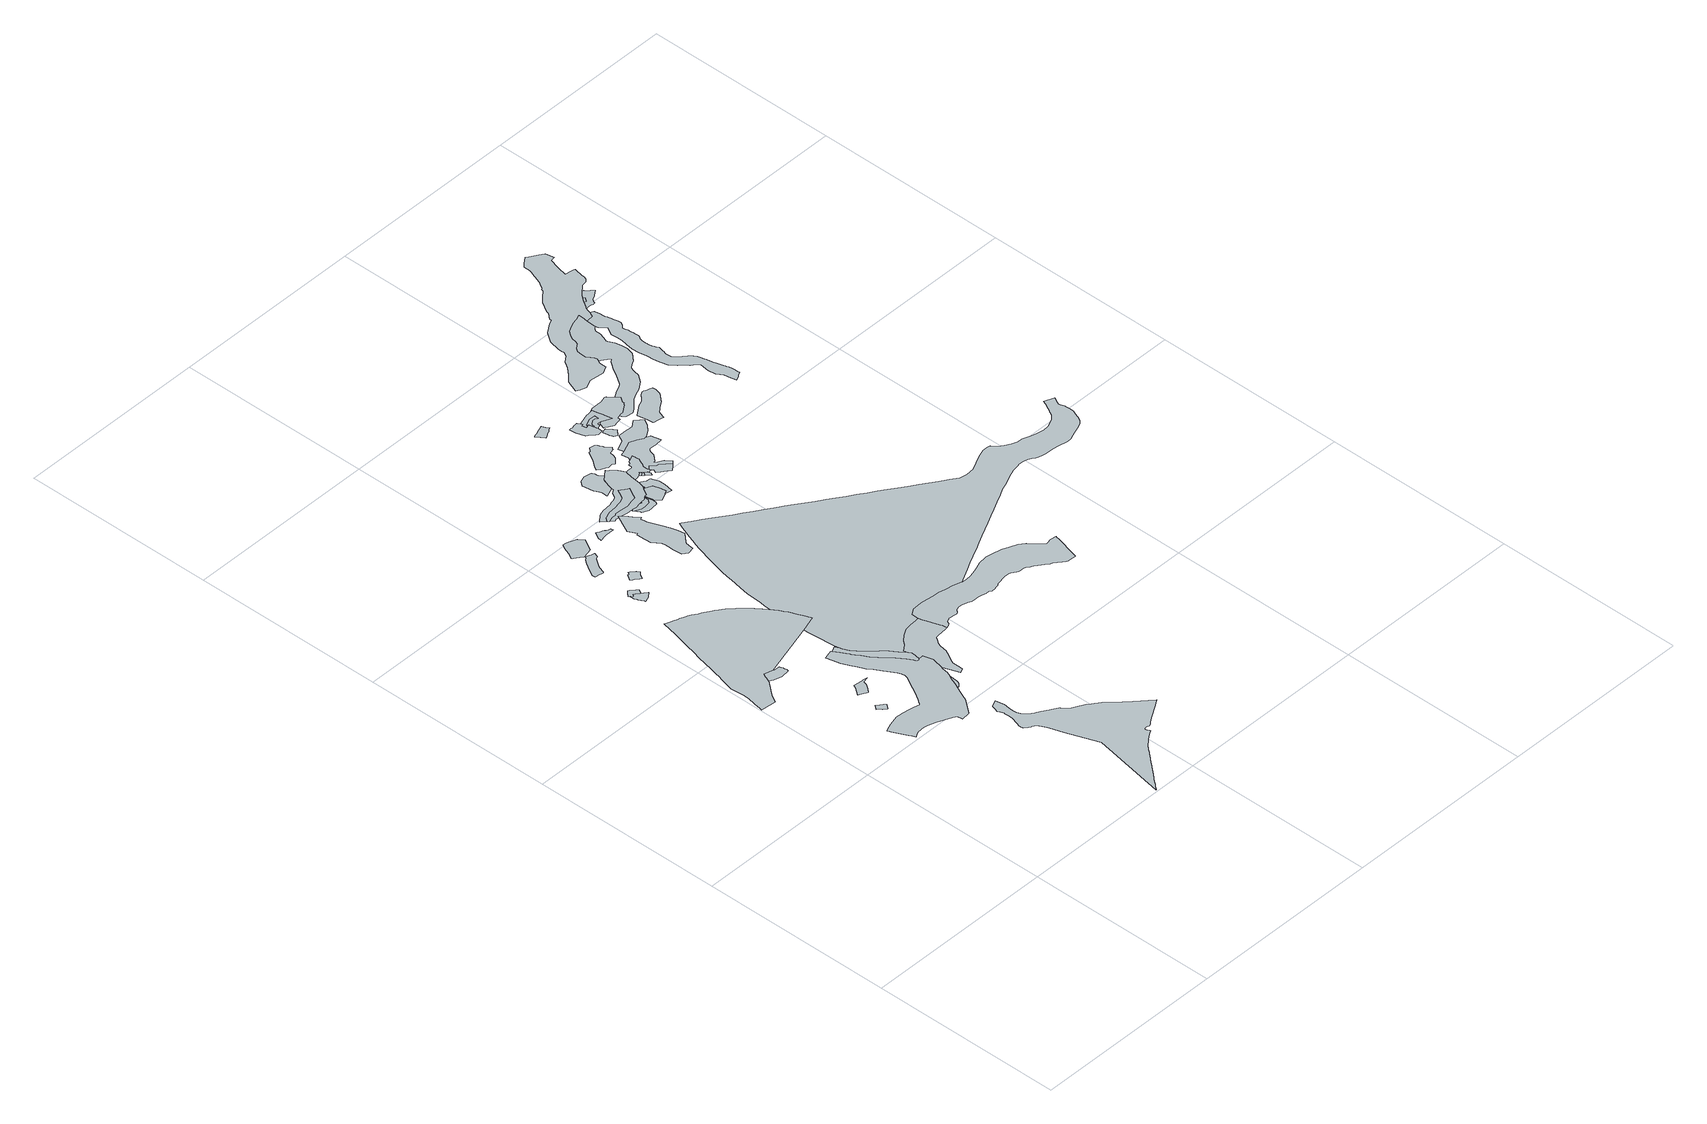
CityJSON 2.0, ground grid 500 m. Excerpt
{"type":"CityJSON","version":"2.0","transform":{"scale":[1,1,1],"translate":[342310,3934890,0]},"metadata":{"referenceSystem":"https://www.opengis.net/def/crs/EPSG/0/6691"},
"CityObjects":{
"object1":{"type":"GenericCityObject","attributes":{"prefecture":"14","disasterType":"1","areaType":"1","zoneNumber":"151-H24-43120","zoneName":"長竹20","status":"0"},"geometry":[{"type":"MultiSurface","lod":"1","boundaries":[[[0,1,2,3,4,5,6,7,8,9,10,11,12,13,14,15,16]]]}]},
"object2":{"type":"GenericCityObject","attributes":{"prefecture":"14","disasterType":"1","areaType":"1","zoneNumber":"151-H24-43119","zoneName":"長竹19","status":"0"},"geometry":[{"type":"MultiSurface","lod":"1","boundaries":[[[17,18,19,20,21,22,23,24,25,26,27,28,29,30]]]}]},
"object3":{"type":"GenericCityObject","attributes":{"prefecture":"14","disasterType":"1","areaType":"1","zoneNumber":"151-H24-43119","zoneName":"長竹19","status":"0"},"geometry":[{"type":"MultiSurface","lod":"1","boundaries":[[[31,32,33,34,35,36,37,38,39,40,41,42,43,44,45,46,47,48]]]}]},
"object4":{"type":"GenericCityObject","attributes":{"prefecture":"14","disasterType":"2","areaType":"1","zoneNumber":82914,"zoneName":"長竹1","status":"0"},"geometry":[{"type":"MultiSurface","lod":"1","boundaries":[[[49,50,6,51,52,53,16,54,55,56,57,58,59,60,61,62,63,64,65,66,67,68,69,70,71,72,73,74,75,76,77,78,79,80,81,82,83,84,85,86,87,88,89,90,91,92,93,94,95,96,97,98,99,100,101,102,103,104,105,106,107,108,109,110,111,112,113,114,115,116,117,118,119,120,121,122,123,124,125,126,127,128,129]]]}]},
"object5":{"type":"GenericCityObject","attributes":{"prefecture":"14","disasterType":"1","areaType":"1","zoneNumber":"151-H24-43119","zoneName":"長竹19","status":"0"},"geometry":[{"type":"MultiSurface","lod":"1","boundaries":[[[130,131,132,133,134,135,136,137,138,139,140,141,142,143,144,145,146,147,148,149,150,151,152,153,154,155,156,157,158,159,160,161,162,163,164,165,166,167,168,169,170,171,172,173,174,175,176,177,178,179,180,181,182,183,184,185,186,187,188,189,190,191,192,193,194,195,196,197,198,199,200,201,202,203,204,205,206,207,208,209,210,211]]]}]},
"object6":{"type":"GenericCityObject","attributes":{"prefecture":"14","disasterType":"1","areaType":"1","zoneNumber":"151-H24-43119","zoneName":"長竹19","status":"0"},"geometry":[{"type":"MultiSurface","lod":"1","boundaries":[[[130,131,132,133,134,135,136,137,138,139,140,141,142,143,144,145,146,147,148,149,150,151,152,153,154,155,156,157,158,159,160,161,162,163,164,165,166,167,168,169,170,171,172,173,174,175,176,177,178,179,180,181,212,213,214,215,216,196,197,198,199,200,201,202,203,204,205,206,207,208,209,210,211]]]}]},
"object7":{"type":"GenericCityObject","attributes":{"prefecture":"14","disasterType":"1","areaType":"1","zoneNumber":"151-H24-43124","zoneName":"長竹24","status":"0"},"geometry":[{"type":"MultiSurface","lod":"1","boundaries":[[[217,218,219,220,221,222,223,224,225,226,227,228,229,230,231,232,233,234]]]}]},
"object8":{"type":"GenericCityObject","attributes":{"prefecture":"14","disasterType":"1","areaType":"1","zoneNumber":"151-H24-43124","zoneName":"長竹24","status":"0"},"geometry":[{"type":"MultiSurface","lod":"1","boundaries":[[[235,236,237,238,239,240,241,242,243,244,245,218,246,247,248,232]]]}]},
"object9":{"type":"GenericCityObject","attributes":{"prefecture":"14","disasterType":"1","areaType":"1","zoneNumber":"151-H24-43118","zoneName":"長竹18","status":"0"},"geometry":[{"type":"MultiSurface","lod":"1","boundaries":[[[249,209,250,251,252,253,254,255,256,257,258,259,260,261,262,263,264,265,266,267,143,268,269,270,271,272,273,274,275,276,277,278,279,280,281,282,283,284,285]]]}]},
"object10":{"type":"GenericCityObject","attributes":{"prefecture":"14","disasterType":"1","areaType":"1","zoneNumber":"151-H24-43125","zoneName":"長竹25","status":"0"},"geometry":[{"type":"MultiSurface","lod":"1","boundaries":[[[286,287,288,289,290,291,292,293,294,295,296,297,298,299,300,301,302,303,304,305,306,307]]]}]},
"object11":{"type":"GenericCityObject","attributes":{"prefecture":"14","disasterType":"1","areaType":"1","zoneNumber":"151-H24-43124","zoneName":"長竹24","status":"0"},"geometry":[{"type":"MultiSurface","lod":"1","boundaries":[[[308,309,310,311,312,313,314,315,316,317,318,319,320,321,322,323,324]]]}]},
"object12":{"type":"GenericCityObject","attributes":{"prefecture":"14","disasterType":"2","areaType":"1","zoneNumber":"64013-2","zoneName":"志田口沢","status":"0"},"geometry":[{"type":"MultiSurface","lod":"1","boundaries":[[[325,326,327,328,329,330,331,332,333,334,335,336,337,338,339,340,341,342,343,344,345,346,347,348,349,350,351,352,353,354,355,356,357,358,359,360,361,362,363,364,365,366,367,368,369,370,371,372,373,374,375,376,377,378,379,380,381,382,383,384,385,386,387,388,389,390,391,392,393,394,395,396,397,398,399,400,401,402,403,404,405,406,407,408,409,410,411,412,413,414,415,416,417,418,419,420,421,422,423,424,425,426,427,428,429,430,431,432,433,434,435,436,437,438,439]]]}]},
"object13":{"type":"GenericCityObject","attributes":{"prefecture":"14","disasterType":"1","areaType":"1","zoneNumber":"151-H24-43125","zoneName":"長竹25","status":"0"},"geometry":[{"type":"MultiSurface","lod":"1","boundaries":[[[440,441,442,443,444,445,446,447,448,449,450,451,452,453,454,455,456]]]}]},
"object14":{"type":"GenericCityObject","attributes":{"prefecture":"14","disasterType":"1","areaType":"1","zoneNumber":"151-H24-43118","zoneName":"長竹18","status":"0"},"geometry":[{"type":"MultiSurface","lod":"1","boundaries":[[[457,458,459,460,461,462,463,464,465,466,467,468,469,470,471,472,473,253,474,475,476,477,478,209,479,285,480,206,481,482,483,484,485,486,487,488,489,490,491,492,493,494,495,496]]]}]},
"object15":{"type":"GenericCityObject","attributes":{"prefecture":"14","disasterType":"1","areaType":"1","zoneNumber":"151-H24-43125","zoneName":"長竹25","status":"0"},"geometry":[{"type":"MultiSurface","lod":"1","boundaries":[[[497,498,499,500,501,502,503,504,505,506,507,508,509,510,511,512,513,514,515]]]}]},
"object16":{"type":"GenericCityObject","attributes":{"prefecture":"14","disasterType":"1","areaType":"2","zoneNumber":"151-H24-43125","zoneName":"長竹25","status":"0"},"geometry":[{"type":"MultiSurface","lod":"1","boundaries":[[[499,500,501,516,509,510,511,512,513,517,498]]]}]},
"object17":{"type":"GenericCityObject","attributes":{"prefecture":"14","disasterType":"1","areaType":"1","zoneNumber":"151-H24-43126","zoneName":"長竹26","status":"0"},"geometry":[{"type":"MultiSurface","lod":"1","boundaries":[[[518,519,520,521,522,523,524,525,526,527,528,529,530,531,532,533,534,535,536,537,538,539,540,541,542,543,544,545,546,547,548]]]}]},
"object18":{"type":"GenericCityObject","attributes":{"prefecture":"14","disasterType":"1","areaType":"2","zoneNumber":"151-H24-43128","zoneName":"長竹28","status":"0"},"geometry":[{"type":"MultiSurface","lod":"1","boundaries":[[[549,550,551,552,553,554,555,556,557,558,559,560,561,562,563,564,565,566,567,568,569,570,571,572,573,574,575,576,577,578,579,580]]]}]},
"object19":{"type":"GenericCityObject","attributes":{"prefecture":"14","disasterType":"1","areaType":"1","zoneNumber":"151-H24-43128","zoneName":"長竹28","status":"0"},"geometry":[{"type":"MultiSurface","lod":"1","boundaries":[[[581,582,583,584,585,586,587,588,589,590,591,592,593,594,595,596,597,598,599,600,601,602,603,604,605,606,607,608,609,610,611,612,613,614,615,616,571,572,617,618,619,620,535,621,533,622,623,624,625,626,627,628,629,630,631,632,633,634,635,636,637,638,639]]]}]},
"object20":{"type":"GenericCityObject","attributes":{"prefecture":"14","disasterType":"1","areaType":"2","zoneNumber":"151-H24-43126","zoneName":"長竹26","status":"0"},"geometry":[{"type":"MultiSurface","lod":"1","boundaries":[[[640,635,641,642,643,633,644,631,645,646,628,647,648,649,650,651,652,653]]]}]},
"object21":{"type":"GenericCityObject","attributes":{"prefecture":"14","disasterType":"1","areaType":"1","zoneNumber":"151-H24-43126","zoneName":"長竹26","status":"0"},"geometry":[{"type":"MultiSurface","lod":"1","boundaries":[[[550,654,549,655,579,656,626,657,647,648,658,659,660,661,662,663,664,665,666,667,668,653,640,635,641,642,669,551]]]}]},
"object22":{"type":"GenericCityObject","attributes":{"prefecture":"14","disasterType":"1","areaType":"1","zoneNumber":"151-H24-43128","zoneName":"長竹28","status":"0"},"geometry":[{"type":"MultiSurface","lod":"1","boundaries":[[[596,670,671,672,673,674,675,676,677,678,679,680,681,682,683,684,685,686,687,688,689,601,690,691,599,692,693,598,694,695]]]}]},
"object23":{"type":"GenericCityObject","attributes":{"prefecture":"14","disasterType":"1","areaType":"1","zoneNumber":"151-H24-43126","zoneName":"長竹26","status":"0"},"geometry":[{"type":"MultiSurface","lod":"1","boundaries":[[[696,697,698,699,700,701,702,703,704,581,705,706,707,708,636,709,710,711,712,713,714,715]]]}]},
"object24":{"type":"GenericCityObject","attributes":{"prefecture":"14","disasterType":"1","areaType":"1","zoneNumber":"151-H24-43127","zoneName":"長竹27","status":"0"},"geometry":[{"type":"MultiSurface","lod":"1","boundaries":[[[716,717,718,719,584,720,721,583,722,723,704,724,725,726,727,728,699,729,730,731,732,733,734,735,736,737,738,739,740,741]]]}]},
"object25":{"type":"GenericCityObject","attributes":{"prefecture":"14","disasterType":"1","areaType":"2","zoneNumber":"151-H24-43127","zoneName":"長竹27","status":"0"},"geometry":[{"type":"MultiSurface","lod":"1","boundaries":[[[742,743,744,745,746,747,748,749]]]}]},
"object26":{"type":"GenericCityObject","attributes":{"prefecture":"14","disasterType":"1","areaType":"2","zoneNumber":"151-H24-43127","zoneName":"長竹27","status":"0"},"geometry":[{"type":"MultiSurface","lod":"1","boundaries":[[[750,751,752,753,754,755,756,757,758]]]}]},
"object27":{"type":"GenericCityObject","attributes":{"prefecture":"14","disasterType":"1","areaType":"1","zoneNumber":"151-H24-43127","zoneName":"長竹27","status":"0"},"geometry":[{"type":"MultiSurface","lod":"1","boundaries":[[[759,760,761,762,763,751,752,764,765,766,767,768,755,756,757,769,770,771,772]]]}]},
"object28":{"type":"GenericCityObject","attributes":{"prefecture":"14","disasterType":"1","areaType":"1","zoneNumber":"151-H24-43127","zoneName":"長竹27","status":"0"},"geometry":[{"type":"MultiSurface","lod":"1","boundaries":[[[773,774,775,776,777,778,779,780,781,782,588,783,784,785,786,586,787,788,789,767,790,766,791,753,750,761,792,793,794,795,796,797,798,799,800,801,802,803,804]]]}]},
"object29":{"type":"GenericCityObject","attributes":{"prefecture":"14","disasterType":"1","areaType":"1","zoneNumber":"151-H24-43118","zoneName":"長竹18","status":"0"},"geometry":[{"type":"MultiSurface","lod":"1","boundaries":[[[805,806,807,808,809,810,811,812,813,814,815,816,817,818,819,820,821,822,465,464,463,462,461,460,459,823,824,825,826,827,828,829,830,831,832,833,834,835,836,837,838,839,840,841,842,843,844,845,846,847,848,849,850,851,852,853,854,855,856,857,858,859,860,861,862,863,864,865,866,867,868,869,870,871,872,873,874,875,876,877,878,879,880,881,882]]]}]},
"object30":{"type":"GenericCityObject","attributes":{"prefecture":"14","disasterType":"1","areaType":"1","zoneNumber":"151-H24-43128","zoneName":"長竹28","status":"0"},"geometry":[{"type":"MultiSurface","lod":"1","boundaries":[[[883,884,885,886,887,888,889,890,891,892,893,894,895,896,897,898,899,900,901,902,903,904,905,906,907,908,909,910,911]]]}]},
"object31":{"type":"GenericCityObject","attributes":{"prefecture":"14","disasterType":"1","areaType":"1","zoneNumber":"151-H24-43129","zoneName":"長竹29","status":"0"},"geometry":[{"type":"MultiSurface","lod":"1","boundaries":[[[912,913,914,915,916,917,918,919,920,921,922,923,924,925,926,927,928]]]}]},
"object32":{"type":"GenericCityObject","attributes":{"prefecture":"14","disasterType":"1","areaType":"2","zoneNumber":"151-H24-43129","zoneName":"長竹29","status":"0"},"geometry":[{"type":"MultiSurface","lod":"1","boundaries":[[[929,920,921,922,930,913,914,915]]]}]},
"object33":{"type":"GenericCityObject","attributes":{"prefecture":"14","disasterType":"1","areaType":"1","zoneNumber":"151-H24-43127","zoneName":"長竹27","status":"0"},"geometry":[{"type":"MultiSurface","lod":"1","boundaries":[[[931,932,933,934,935,795,936,937,938,939,940,941,942,943,944,945,946,947,948,949,950,951,952,953,954]]]}]},
"object34":{"type":"GenericCityObject","attributes":{"prefecture":"14","disasterType":"1","areaType":"1","zoneNumber":"151-H24-43127","zoneName":"長竹27","status":"0"},"geometry":[{"type":"MultiSurface","lod":"1","boundaries":[[[955,956,957,958,959,960,961,962,963,964,965,966,775,967,968,969,970,796,935,971,972,973,974,975,976,945,977,946,947,948,978,979,980,981,982,983,984,985,986,987,988,989,990]]]}]},
"object35":{"type":"GenericCityObject","attributes":{"prefecture":"14","disasterType":"1","areaType":"1","zoneNumber":"151-H24-43128","zoneName":"長竹28","status":"0"},"geometry":[{"type":"MultiSurface","lod":"1","boundaries":[[[991,992,993,994,995,996,997,998,999,1000,1001,1002,1003,1004,1005,1006,1007,1008,1009,1010,1011,1012,1013,1014,1015,1016]]]}]},
"object36":{"type":"GenericCityObject","attributes":{"prefecture":"14","disasterType":"1","areaType":"2","zoneNumber":"151-H24-43128","zoneName":"長竹28","status":"0"},"geometry":[{"type":"MultiSurface","lod":"1","boundaries":[[[1017,1018,1019,1015,1020,1021,1022,1023,1024,1025,1026,1027,1028]]]}]},
"object37":{"type":"GenericCityObject","attributes":{"prefecture":"14","disasterType":"1","areaType":"1","zoneNumber":"151-H24-43128","zoneName":"長竹28","status":"0"},"geometry":[{"type":"MultiSurface","lod":"1","boundaries":[[[1029,1030,1031,1032,1033,1034,1035,1036,1037,1038,1039,1040,1041,1042]]]}]},
"object38":{"type":"GenericCityObject","attributes":{"prefecture":"14","disasterType":"1","areaType":"2","zoneNumber":"151-H24-43128","zoneName":"長竹28","status":"0"},"geometry":[{"type":"MultiSurface","lod":"1","boundaries":[[[1043,1044,1045,1046,1014,1047,1019,1048,1049,1018,1012,1050,1051,1052,1053,1054,1055]]]}]},
"object39":{"type":"GenericCityObject","attributes":{"prefecture":"14","disasterType":"1","areaType":"1","zoneNumber":"151-H24-43127","zoneName":"長竹27","status":"0"},"geometry":[{"type":"MultiSurface","lod":"1","boundaries":[[[1056,1057,1058,1059,1060,1061,1062,1063,1064,964,1065,1066,1067,1068,1069,1070,1071,1072,1073,1074,1075,960,1076,1077,1078,1079,1080,1081]]]}]},
"object40":{"type":"GenericCityObject","attributes":{"prefecture":"14","disasterType":"1","areaType":"1","zoneNumber":"151-H24-43128","zoneName":"長竹28","status":"0"},"geometry":[{"type":"MultiSurface","lod":"1","boundaries":[[[1082,1083,1084,1085,1086,1087,1088,1089,1090,1091,992,1092,1093,1094,1095,1096,1097,1022,1098,1099,1100,1028,1011,1101,1102,1103,1104,1105,1106,1107,1108]]]}]},
"object41":{"type":"GenericCityObject","attributes":{"prefecture":"14","disasterType":"2","areaType":"1","zoneNumber":82601,"zoneName":"韮尾根沢右支2","status":"0"},"geometry":[{"type":"MultiSurface","lod":"1","boundaries":[[[1109,1110,1111,1112,1113,1114,1115,1116,1117,1118,1119,1120,1121,1122,1123,1124,1125,1126,1127,1128,1129,1130,1131,1132,1133,1134,1135,1136,1137,1138,1139,1140,1141,1142,1143,1144,1145,1146,1147,1148,1149,1150,1151,1152,1153,1154,1155,1156,1157,1158,74,1159,1160,1161,1162,1163,1164,1165,54,1166,1167,1168,1169,1170,263,1171,1172,137,1173,1174,1175,1176,1177,1178,1179,1180,1181,1182,1183,283,1184,1185,1186,1187,1188,1189,1190,1191,200,1192,1193,1194,1195,1196,1197,1198,1199,1200,203,1201,1202,1203,1204,206,1205,1206,1207,1208,1209,1210,1211,1212,1213,1214,1215,1216,1217,1218,1219,1220,1221,1222,1223,1224,1225,1226,461,1227,1228,1229,1230,1231,1232,1233,1234,1235,1236,1237,1238,1239,1240,1241,1242,1243,1244,1245,1246,1247,1248,1249,1250,1251,1252,1253,813,1254,1255,1256,1257,1258,1259,1260,1261,1262,1263,1264,1265,1266,1267,1268,1269,1270,1271,1272,1273,1274,1275,1276,1277,1278,1279,1280,1281,1282,1283,1284,1285,1286,1287,1288,1289,1290,1291,1292,1293,1294,1295,1296,1297,1298,1299,1300,1301,1302,1303,1304,1305,1306,1307,1308,1309,1310,1311,1312,1313,1314,1315,1316,1317,1318,1319,1320,1321,1322,1323,1324,1325,1326,1327,1328,1329,1330,1331,1332,1333,1334]]]}]},
"object42":{"type":"GenericCityObject","attributes":{"prefecture":"14","disasterType":"1","areaType":"1","zoneNumber":"151-H24-43128","zoneName":"長竹28","status":"0"},"geometry":[{"type":"MultiSurface","lod":"1","boundaries":[[[1335,1336,1337,1338,1339,1340,1341,1342,1343,1344,1345,1346,1347,1348,1349,1350,1351,1352,1088,1353,1354,1105,1355,1356,1357,1358,1359,1360,1361,1362,1363,1364,1365]]]}]},
"object43":{"type":"GenericCityObject","attributes":{"prefecture":"14","disasterType":"1","areaType":"1","zoneNumber":"151-H24-43127","zoneName":"長竹27","status":"0"},"geometry":[{"type":"MultiSurface","lod":"1","boundaries":[[[1366,1367,1368,1369,1370,1371,1372,1373,1374,1375,1376,1377,1378,1379,1380,1381,1382,1383,1384,1385,1386,1387,1388,1389,1390,1391]]]}]},
"object44":{"type":"GenericCityObject","attributes":{"prefecture":"14","disasterType":"1","areaType":"1","zoneNumber":"151-H24-43114","zoneName":"長竹14","status":"0"},"geometry":[{"type":"MultiSurface","lod":"1","boundaries":[[[1392,1393,1394,1395,1396,1397,1398,1399,1400,1401,1402,1403,1404,1405,1406,1407,1408,1409,1410,1411,1412,1413,1414,1415,1416,1417,1418,1419,1420,1421,1422,1423,1424,1425,1426,1427,1428,1429,1430,1431,1432,1433,1434,1435,1436,1437,1438,1439,1440,1441,1442,1443,1444,1445,1446,1447,1448,1449,1450,1345,1451,1452,1453,1454,1455,1456,1335,1457,1458,1459,1460,1461]]]}]},
"object45":{"type":"GenericCityObject","attributes":{"prefecture":"14","disasterType":"1","areaType":"1","zoneNumber":"151-H24-43130","zoneName":"長竹30","status":"0"},"geometry":[{"type":"MultiSurface","lod":"1","boundaries":[[[1462,1438,1463,1464,1465,1466,1467,1468,1469,1470,1415,1471,1472,1473,1474,1475,1476,1477,1478,1479,1480,1481,1482,1483,1484,1485,1486,1487,1488,1489,1490,1491,1492,1493,1494,1495,1496,1497,1498,1499,1500,1501,1502,1503,1504,1505,1506,1507,1508,1509,1510,1511,1512,1513,1514,1515,1516,1517,1518,1519,1520,1521,1522,1523,1524,1525,1526,1527,1528,1529,1530,1531,1532,1533,1534,1535,1536,1537,1538,1539,1540,1541,1542,1543,1544,1545,1546,1547,1548]]]}]},
"object46":{"type":"GenericCityObject","attributes":{"prefecture":"14","disasterType":"1","areaType":"1","zoneNumber":"151-H24-43114","zoneName":"長竹14","status":"0"},"geometry":[{"type":"MultiSurface","lod":"1","boundaries":[[[1549,1550,1551,1552,1553,1554,1555,1556,1557,1558,1559,1560,1561,1562,1563,1564,1565,1566,1567,1568,1569,1570,1571,1572,1573,1574,1575,1576,1577,1578,1579,1580,1581,1582,1583,1584,1585,1586,1587,1588,1589,1590,1591,1592,1593,1594,1595,1596,1597,1598,1599,1600,1601,1602,1603,1604,1605,1606,1607,1608,1609,1610,1611,1612,1613,1614,1474,1615,1419,1418,1417,1416,1415,1414,1413,1412,1616,1617,1618,1619,1620,1621,1622,1623,1624,1625,1626,1627,1628,1629,1630,1631,1632,1633,1634,1635,1636,1637,1638,1639,1640]]]}]},
"object47":{"type":"GenericCityObject","attributes":{"prefecture":"14","disasterType":"1","areaType":"2","zoneNumber":"151-H24-43114","zoneName":"長竹14","status":"0"},"geometry":[{"type":"MultiSurface","lod":"1","boundaries":[[[1641,1642,1481,1643,1644,1645,1646,1647,1648,1479,1649,1650]]]}]},
"object48":{"type":"GenericCityObject","attributes":{"prefecture":"14","disasterType":"1","areaType":"1","zoneNumber":"151-H24-43114","zoneName":"長竹14","status":"0"},"geometry":[{"type":"MultiSurface","lod":"1","boundaries":[[[1651,1652,1653,1654,1655,1656,1657,1658,1659,1660,1661,1662,1485,1663,1664,1665,1666,1667,1668,1669,1670,1671,1476,1672,1673,1674,1675,1676,1677]]]}]}
},
"vertices":[
[108,889,0],[96,893,0],[93,888,0],[91,884,0],[89,879,0],[87,874,0],[85,869,0],[95,864,0],[116,857,0],[139,861,0],[140,867,0],[139,871,0],[138,875,0],[136,880,0],[135,884,0],[121,884,0],[117,886,0],
[202,628,0],[197,632,0],[194,634,0],[190,637,0],[185,641,0],[182,644,0],[179,640,0],[174,634,0],[177,631,0],[181,627,0],[184,623,0],[189,618,0],[191,616,0],[197,622,0],
[220,705,0],[223,715,0],[238,719,0],[226,720,0],[223,720,0],[210,721,0],[202,722,0],[200,722,0],[199,722,0],[196,714,0],[191,709,0],[182,696,0],[183,695,0],[190,691,0],[194,689,0],[199,686,0],[203,684,0],[212,693,0],
[56,833,0],[70,851,0],[89,874,0],[96,879,0],[100,880,0],[261,928,0],[303,941,0],[302,945,0],[300,950,0],[299,954,0],[297,958,0],[295,962,0],[293,967,0],[291,972,0],[289,977,0],[286,984,0],[284,989,0],[282,993,0],[279,997,0],[277,1002,0],[274,1006,0],[272,1011,0],[269,1015,0],[266,1020,0],[263,1024,0],[262,1026,0],[260,1029,0],[255,1036,0],[251,1041,0],[245,1049,0],[241,1055,0],[238,1059,0],[233,1064,0],[229,1068,0],[226,1072,0],[222,1076,0],[218,1081,0],[214,1084,0],[209,1089,0],[205,1092,0],[201,1096,0],[198,1099,0],[195,1101,0],[191,1104,0],[186,1107,0],[182,1110,0],[178,1113,0],[170,1119,0],[164,1123,0],[158,1126,0],[153,1129,0],[147,1132,0],[140,1136,0],[133,1140,0],[125,1144,0],[119,1147,0],[111,1150,0],[107,1152,0],[103,1153,0],[95,1156,0],[86,1159,0],[79,1162,0],[71,1164,0],[62,1122,0],[56,1099,0],[51,1077,0],[46,1055,0],[40,1032,0],[35,1010,0],[30,987,0],[24,965,0],[24,962,0],[19,942,0],[11,911,0],[14,879,0],[12,860,0],[8,840,0],[5,821,0],[4,816,0],[43,812,0],[47,820,0],
[348,685,0],[341,698,0],[327,718,0],[315,733,0],[303,747,0],[292,763,0],[283,779,0],[276,790,0],[271,798,0],[270,800,0],[268,802,0],[266,808,0],[259,820,0],[250,834,0],[249,836,0],[244,835,0],[239,834,0],[234,832,0],[226,830,0],[225,830,0],[229,813,0],[234,794,0],[242,775,0],[250,758,0],[258,741,0],[267,727,0],[278,709,0],[287,695,0],[294,681,0],[297,672,0],[299,663,0],[298,656,0],[289,640,0],[280,623,0],[272,609,0],[260,589,0],[253,579,0],[251,576,0],[250,575,0],[247,574,0],[245,575,0],[233,578,0],[220,580,0],[204,582,0],[186,584,0],[158,577,0],[145,571,0],[137,568,0],[138,566,0],[141,559,0],[158,523,0],[159,523,0],[162,516,0],[166,508,0],[172,512,0],[181,516,0],[191,517,0],[199,517,0],[210,515,0],[230,509,0],[248,501,0],[267,493,0],[272,490,0],[275,488,0],[278,474,0],[299,476,0],[309,488,0],[329,513,0],[335,530,0],[346,553,0],[348,556,0],[352,566,0],[359,584,0],[363,591,0],[368,603,0],[371,620,0],[372,623,0],[379,654,0],[373,679,0],[360,677,0],[358,676,0],[352,677,0],
[169,528,0],[178,536,0],[184,544,0],[252,519,0],[304,496,0],
[98,1280,0],[93,1275,0],[92,1275,0],[88,1280,0],[88,1279,0],[88,1269,0],[91,1263,0],[92,1260,0],[95,1254,0],[98,1247,0],[99,1245,0],[113,1250,0],[125,1260,0],[121,1263,0],[117,1266,0],[111,1270,0],[105,1274,0],[102,1277,0],
[112,1271,0],[117,1281,0],[113,1285,0],[110,1287,0],[106,1290,0],[102,1294,0],[98,1297,0],[92,1291,0],[86,1284,0],[89,1279,0],[92,1276,0],[97,1270,0],[98,1268,0],[103,1261,0],
[359,668,0],[363,694,0],[363,697,0],[364,704,0],[359,710,0],[357,713,0],[347,727,0],[335,744,0],[321,759,0],[311,769,0],[298,783,0],[287,796,0],[279,809,0],[272,824,0],[270,830,0],[265,840,0],[261,839,0],[256,836,0],[251,834,0],[245,832,0],[242,831,0],[246,812,0],[251,793,0],[254,782,0],[258,776,0],[266,760,0],[277,746,0],[287,735,0],[299,717,0],[312,698,0],[321,686,0],[327,675,0],[329,662,0],[328,656,0],[332,653,0],[355,638,0],[358,659,0],
[114,1395,0],[121,1406,0],[130,1419,0],[137,1423,0],[141,1433,0],[136,1435,0],[131,1436,0],[129,1437,0],[122,1440,0],[119,1440,0],[116,1436,0],[112,1434,0],[105,1424,0],[92,1404,0],[84,1389,0],[85,1381,0],[90,1380,0],[95,1379,0],[97,1378,0],[100,1377,0],[106,1376,0],[109,1379,0],
[148,1335,0],[144,1337,0],[140,1331,0],[137,1332,0],[135,1330,0],[128,1318,0],[133,1314,0],[136,1312,0],[142,1308,0],[145,1305,0],[150,1302,0],[156,1313,0],[163,1319,0],[162,1321,0],[159,1327,0],[158,1327,0],[151,1332,0],
[545,166,0],[556,173,0],[557,174,0],[570,182,0],[571,182,0],[585,191,0],[593,196,0],[594,197,0],[605,203,0],[608,205,0],[609,205,0],[571,240,0],[554,255,0],[537,271,0],[522,287,0],[509,297,0],[498,305,0],[494,308,0],[477,318,0],[465,324,0],[459,328,0],[447,342,0],[446,343,0],[431,352,0],[428,353,0],[427,354,0],[411,365,0],[402,370,0],[394,373,0],[393,374,0],[392,375,0],[379,388,0],[376,394,0],[373,398,0],[372,400,0],[371,408,0],[371,418,0],[374,440,0],[369,462,0],[352,454,0],[349,444,0],[346,435,0],[349,429,0],[353,421,0],[353,417,0],[353,408,0],[353,397,0],[346,376,0],[344,369,0],[344,363,0],[345,357,0],[349,353,0],[353,349,0],[357,347,0],[359,346,0],[360,346,0],[371,341,0],[381,320,0],[386,303,0],[394,281,0],[398,268,0],[424,198,0],[389,5,0],[391,7,0],[392,9,0],[397,15,0],[401,19,0],[407,27,0],[413,34,0],[416,37,0],[429,52,0],[432,56,0],[440,65,0],[443,69,0],[450,77,0],[453,81,0],[455,83,0],[456,84,0],[464,94,0],[466,97,0],[468,99,0],[470,101,0],[471,103,0],[473,105,0],[476,108,0],[478,110,0],[480,113,0],[480,114,0],[482,115,0],[485,118,0],[490,123,0],[491,123,0],[494,125,0],[497,128,0],[501,131,0],[505,134,0],[513,140,0],[514,140,0],[518,143,0],[522,145,0],[524,146,0],[524,147,0],[524,148,0],[523,150,0],[520,158,0],[521,160,0],[524,161,0],[526,162,0],[530,161,0],[532,161,0],[534,160,0],[535,160,0],[537,160,0],[540,162,0],[542,164,0],
[152,1465,0],[160,1479,0],[150,1494,0],[143,1496,0],[140,1497,0],[132,1500,0],[123,1503,0],[116,1504,0],[109,1493,0],[103,1475,0],[95,1460,0],[98,1457,0],[103,1454,0],[110,1449,0],[115,1446,0],[118,1443,0],[144,1449,0],
[468,702,0],[479,704,0],[478,705,0],[476,711,0],[475,716,0],[473,721,0],[463,752,0],[460,760,0],[457,770,0],[454,770,0],[448,769,0],[433,768,0],[413,765,0],[396,755,0],[383,744,0],[373,732,0],[357,720,0],[360,703,0],[361,700,0],[361,697,0],[362,697,0],[362,694,0],[357,660,0],[370,628,0],[373,621,0],[388,581,0],[399,586,0],[399,593,0],[400,616,0],[405,628,0],[414,641,0],[420,654,0],[422,663,0],[423,674,0],[426,682,0],[433,691,0],[438,699,0],[449,701,0],[454,700,0],[460,701,0],
[219,1464,0],[214,1467,0],[212,1469,0],[209,1471,0],[208,1471,0],[202,1474,0],[196,1477,0],[193,1479,0],[183,1461,0],[183,1453,0],[186,1453,0],[193,1455,0],[201,1456,0],[205,1457,0],[208,1457,0],[213,1457,0],[215,1457,0],[226,1457,0],[224,1463,0],
[201,1464,0],[214,1464,0],
[301,1310,0],[304,1315,0],[322,1334,0],[320,1353,0],[314,1370,0],[308,1386,0],[302,1404,0],[295,1421,0],[294,1430,0],[292,1437,0],[297,1440,0],[295,1444,0],[291,1448,0],[280,1463,0],[275,1469,0],[272,1472,0],[266,1479,0],[264,1474,0],[255,1455,0],[243,1432,0],[253,1410,0],[249,1408,0],[249,1384,0],[251,1369,0],[264,1348,0],[266,1339,0],[266,1331,0],[265,1318,0],[268,1294,0],[280,1284,0],[297,1288,0],
[320,1491,0],[332,1494,0],[333,1494,0],[335,1494,0],[336,1495,0],[343,1510,0],[351,1523,0],[348,1525,0],[343,1529,0],[335,1534,0],[330,1536,0],[329,1537,0],[322,1522,0],[317,1514,0],[316,1513,0],[305,1508,0],[296,1506,0],[284,1503,0],[264,1502,0],[256,1499,0],[252,1497,0],[245,1495,0],[238,1486,0],[242,1482,0],[248,1485,0],[255,1487,0],[264,1486,0],[268,1490,0],[286,1489,0],[301,1487,0],[304,1488,0],[317,1491,0],
[371,1501,0],[374,1505,0],[375,1509,0],[379,1522,0],[380,1528,0],[381,1534,0],[382,1547,0],[386,1565,0],[386,1566,0],[378,1584,0],[373,1589,0],[371,1591,0],[366,1596,0],[362,1599,0],[359,1603,0],[345,1591,0],[335,1584,0],[334,1581,0],[331,1573,0],[328,1566,0],[325,1552,0],[324,1545,0],[314,1539,0],[309,1530,0],[307,1526,0],[306,1526,0],[296,1522,0],[291,1521,0],[283,1518,0],[260,1516,0],[250,1513,0],[249,1513,0],[242,1510,0],[226,1497,0],[228,1495,0],[233,1490,0],[246,1479,0],[246,1478,0],[251,1474,0],[257,1477,0],[272,1471,0],[273,1475,0],[289,1472,0],[293,1471,0],[295,1472,0],[300,1472,0],[303,1472,0],[304,1472,0],[312,1471,0],[315,1471,0],[328,1474,0],[329,1474,0],[336,1475,0],[346,1476,0],[350,1480,0],[355,1483,0],[360,1483,0],[361,1483,0],[368,1496,0],
[351,1480,0],[347,1482,0],[341,1487,0],[338,1480,0],[335,1471,0],[327,1475,0],[311,1477,0],[301,1469,0],[303,1465,0],[319,1459,0],[329,1458,0],[344,1460,0],[351,1468,0],[351,1479,0],
[327,1491,0],[305,1492,0],[298,1474,0],[300,1471,0],[306,1460,0],[310,1453,0],[311,1451,0],[326,1443,0],[337,1444,0],[353,1446,0],[357,1452,0],[357,1462,0],[355,1468,0],[354,1472,0],[353,1477,0],[338,1490,0],
[336,1603,0],[335,1605,0],[335,1607,0],[336,1610,0],[336,1612,0],[333,1618,0],[332,1619,0],[315,1622,0],[313,1623,0],[297,1616,0],[288,1605,0],[293,1576,0],[293,1575,0],[296,1570,0],[297,1569,0],[300,1561,0],[300,1559,0],[300,1554,0],[300,1550,0],[300,1542,0],[327,1553,0],[337,1569,0],[330,1573,0],[333,1584,0],[334,1580,0],[346,1590,0],
[380,1450,0],[385,1453,0],[389,1454,0],[390,1455,0],[399,1460,0],[397,1474,0],[391,1492,0],[376,1499,0],[374,1500,0],[364,1505,0],[359,1492,0],[358,1490,0],[356,1484,0],[355,1482,0],[356,1475,0],[359,1464,0],[359,1457,0],[366,1452,0],[371,1446,0],[374,1447,0],
[397,1513,0],[396,1513,0],[391,1516,0],[389,1517,0],[376,1523,0],[373,1519,0],[376,1507,0],[377,1503,0],[369,1495,0],[374,1483,0],[378,1471,0],[381,1456,0],[386,1455,0],[391,1455,0],[398,1454,0],[403,1453,0],[408,1452,0],[411,1468,0],[412,1481,0],[413,1494,0],[408,1507,0],[406,1510,0],[406,1511,0],[405,1512,0],[402,1512,0],[398,1512,0],
[393,1505,0],[391,1510,0],[392,1514,0],[389,1515,0],[383,1516,0],[385,1509,0],[385,1504,0],[391,1505,0],
[410,1536,0],[411,1538,0],[408,1541,0],[407,1538,0],[406,1537,0],[401,1533,0],[405,1530,0],[405,1529,0],[410,1534,0],
[421,1525,0],[419,1528,0],[418,1531,0],[415,1533,0],[415,1534,0],[404,1544,0],[402,1541,0],[398,1538,0],[397,1537,0],[398,1536,0],[410,1525,0],[413,1522,0],[417,1518,0],[420,1524,0],
[435,1586,0],[434,1592,0],[421,1586,0],[417,1585,0],[412,1578,0],[408,1578,0],[407,1570,0],[406,1568,0],[404,1566,0],[393,1566,0],[373,1563,0],[371,1547,0],[375,1532,0],[380,1533,0],[384,1534,0],[388,1535,0],[395,1537,0],[398,1537,0],[406,1538,0],[420,1529,0],[426,1531,0],[427,1533,0],[426,1535,0],[425,1536,0],[425,1540,0],[425,1545,0],[426,1553,0],[428,1556,0],[433,1567,0],[437,1575,0],[437,1576,0],[436,1582,0],
[749,791,0],[727,796,0],[707,799,0],[684,796,0],[667,790,0],[650,785,0],[636,781,0],[620,780,0],[610,782,0],[608,783,0],[589,788,0],[569,792,0],[551,795,0],[533,796,0],[517,798,0],[500,800,0],[474,798,0],[459,789,0],[484,706,0],[490,710,0],[493,717,0],[504,721,0],[508,721,0],[513,721,0],[517,720,0],[526,719,0],[530,721,0],[536,728,0],[547,731,0],[555,731,0],[561,730,0],[570,727,0],[578,723,0],[590,722,0],[598,722,0],[606,721,0],[619,718,0],[627,717,0],[634,714,0],[642,714,0],[650,716,0],[655,717,0],[659,720,0],[687,726,0],[699,726,0],[705,725,0],[716,717,0],[720,714,0],[726,714,0],[734,714,0],[740,713,0],[748,707,0],[756,703,0],[763,698,0],[776,689,0],[785,681,0],[793,679,0],[797,675,0],[798,673,0],[807,666,0],[814,661,0],[819,659,0],[833,659,0],[840,658,0],[841,659,0],[844,669,0],[848,684,0],[854,706,0],[858,724,0],[860,732,0],[861,734,0],[845,735,0],[831,732,0],[825,735,0],[813,749,0],[800,766,0],[785,776,0],[768,784,0],
[407,1675,0],[405,1676,0],[392,1679,0],[386,1671,0],[384,1669,0],[380,1669,0],[368,1649,0],[365,1644,0],[354,1629,0],[349,1622,0],[347,1618,0],[352,1616,0],[356,1613,0],[363,1610,0],[367,1608,0],[372,1605,0],[384,1606,0],[390,1601,0],[405,1616,0],[408,1624,0],[410,1635,0],[422,1637,0],[421,1639,0],[426,1643,0],[418,1653,0],[415,1658,0],[414,1661,0],[411,1668,0],[410,1671,0],
[361,1775,0],[367,1779,0],[370,1780,0],[375,1784,0],[380,1787,0],[381,1787,0],[376,1795,0],[373,1804,0],[365,1801,0],[359,1799,0],[355,1798,0],[348,1795,0],[342,1793,0],[338,1792,0],[345,1780,0],[352,1770,0],[357,1773,0],
[369,1791,0],[361,1787,0],
[437,1541,0],[435,1543,0],[433,1541,0],[431,1539,0],[427,1536,0],[429,1530,0],[431,1528,0],[433,1527,0],[429,1518,0],[438,1511,0],[449,1503,0],[458,1496,0],[461,1499,0],[466,1502,0],[468,1504,0],[470,1506,0],[472,1507,0],[475,1510,0],[473,1512,0],[465,1520,0],[456,1528,0],[452,1531,0],[447,1531,0],[440,1537,0],
[516,1585,0],[515,1591,0],[513,1598,0],[512,1604,0],[511,1608,0],[499,1612,0],[496,1612,0],[481,1621,0],[463,1627,0],[434,1616,0],[422,1612,0],[425,1594,0],[417,1580,0],[413,1564,0],[413,1542,0],[419,1537,0],[428,1536,0],[433,1531,0],[441,1524,0],[450,1518,0],[457,1514,0],[464,1508,0],[468,1503,0],[481,1516,0],[482,1517,0],[470,1531,0],[454,1540,0],[449,1544,0],[454,1544,0],[468,1560,0],[472,1574,0],[475,1578,0],[477,1580,0],[486,1581,0],[496,1579,0],[517,1582,0],
[439,1743,0],[437,1746,0],[432,1754,0],[427,1753,0],[422,1753,0],[416,1751,0],[412,1751,0],[406,1750,0],[408,1734,0],[411,1723,0],[415,1712,0],[418,1711,0],[420,1709,0],[426,1704,0],[430,1700,0],[432,1698,0],[438,1694,0],[452,1697,0],[452,1707,0],[452,1708,0],[451,1709,0],[449,1719,0],[446,1731,0],[442,1730,0],[437,1728,0],[433,1740,0],
[441,1709,0],[440,1714,0],[438,1724,0],[434,1727,0],[430,1726,0],[428,1725,0],[427,1725,0],[430,1710,0],[431,1705,0],[435,1703,0],[442,1701,0],[442,1705,0],
[472,1680,0],[470,1683,0],[467,1688,0],[464,1691,0],[461,1696,0],[455,1694,0],[449,1692,0],[450,1684,0],[451,1682,0],[452,1675,0],[453,1673,0],[455,1666,0],[463,1662,0],[476,1674,0],
[477,1742,0],[468,1743,0],[461,1742,0],[444,1735,0],[442,1727,0],[437,1719,0],[437,1712,0],[451,1720,0],[452,1728,0],[461,1735,0],[470,1735,0],[477,1731,0],[477,1738,0],
[530,1663,0],[523,1669,0],[522,1669,0],[506,1658,0],[487,1659,0],[468,1659,0],[465,1658,0],[456,1642,0],[430,1629,0],[436,1608,0],[440,1609,0],[446,1611,0],[449,1612,0],[454,1614,0],[458,1615,0],[459,1614,0],[459,1615,0],[467,1612,0],[469,1611,0],[495,1609,0],[503,1614,0],[518,1624,0],[532,1638,0],[541,1653,0],[540,1654,0],[534,1660,0],
[493,1733,0],[492,1736,0],[490,1744,0],[488,1749,0],[487,1755,0],[486,1759,0],[481,1758,0],[475,1756,0],[466,1756,0],[459,1754,0],[434,1745,0],[432,1740,0],[431,1740,0],[429,1739,0],[424,1738,0],[425,1733,0],[429,1718,0],[430,1714,0],[436,1703,0],[461,1713,0],[462,1720,0],[461,1720,0],[472,1720,0],[473,1719,0],[477,1717,0],[497,1709,0],[493,1730,0],
[843,1031,0],[824,1044,0],[805,1057,0],[786,1069,0],[766,1082,0],[747,1095,0],[728,1108,0],[709,1121,0],[690,1133,0],[670,1146,0],[651,1159,0],[632,1172,0],[613,1184,0],[593,1197,0],[574,1210,0],[555,1223,0],[536,1236,0],[516,1248,0],[497,1261,0],[478,1274,0],[459,1287,0],[439,1299,0],[420,1312,0],[401,1325,0],[382,1338,0],[362,1350,0],[343,1363,0],[340,1365,0],[333,1351,0],[326,1332,0],[322,1321,0],[317,1306,0],[312,1293,0],[307,1276,0],[303,1263,0],[298,1248,0],[294,1231,0],[290,1217,0],[287,1202,0],[283,1186,0],[280,1171,0],[277,1155,0],[274,1139,0],[272,1124,0],[269,1109,0],[267,1094,0],[266,1079,0],[265,1063,0],[263,1046,0],[262,1030,0],[262,1023,0],[261,1015,0],[261,1003,0],[261,998,0],[260,979,0],[260,964,0],[260,945,0],[262,912,0],[263,898,0],[264,882,0],[266,861,0],[268,843,0],[272,812,0],[275,795,0],[279,772,0],[283,752,0],[286,743,0],[293,734,0],[308,714,0],[319,698,0],[324,690,0],[330,679,0],[332,669,0],[333,662,0],[333,656,0],[331,649,0],[327,637,0],[326,633,0],[321,622,0],[327,607,0],[333,590,0],[340,575,0],[345,561,0],[350,552,0],[351,553,0],[357,558,0],[359,560,0],[360,563,0],[361,565,0],[362,571,0],[363,580,0],[363,586,0],[362,609,0],[363,613,0],[364,617,0],[367,620,0],[373,624,0],[379,627,0],[382,630,0],[387,635,0],[391,644,0],[397,656,0],[399,661,0],[400,670,0],[402,674,0],[405,680,0],[412,694,0],[415,702,0],[418,708,0],[423,714,0],[428,719,0],[433,723,0],[438,724,0],[445,724,0],[451,723,0],[459,718,0],[464,717,0],[474,716,0],[477,716,0],[479,717,0],[481,721,0],[484,735,0],[486,741,0],[490,744,0],[497,747,0],[502,747,0],[508,745,0],[511,743,0],[517,736,0],[520,734,0],[521,734,0],[523,734,0],[524,734,0],[524,735,0],[525,740,0],[526,745,0],[526,747,0],[528,750,0],[531,751,0],[539,751,0],[549,754,0],[556,756,0],[566,760,0],[587,771,0],[607,781,0],[628,791,0],[649,801,0],[669,812,0],[690,822,0],[711,832,0],[731,842,0],[752,853,0],[773,863,0],[793,873,0],[814,884,0],[835,894,0],[856,904,0],[876,914,0],[897,925,0],[917,932,0],[938,942,0],[959,950,0],[975,953,0],[984,955,0],[996,954,0],[1007,951,0],[1015,947,0],[1023,942,0],[1029,939,0],[1038,937,0],[1049,936,0],[1070,935,0],[1090,932,0],[1101,929,0],[1110,928,0],[1120,929,0],[1140,937,0],[1156,942,0],[1170,948,0],[1175,952,0],[1179,956,0],[1184,966,0],[1188,977,0],[1192,987,0],[1193,997,0],[1192,1005,0],[1192,1010,0],[1192,1012,0],[1189,1021,0],[1188,1027,0],[1190,1032,0],[1193,1038,0],[1196,1046,0],[1173,1056,0],[1169,1047,0],[1164,1038,0],[1159,1028,0],[1156,1023,0],[1153,1016,0],[1148,1010,0],[1140,1003,0],[1132,998,0],[1124,995,0],[1118,993,0],[1114,992,0],[1108,992,0],[1103,991,0],[1085,995,0],[1066,1000,0],[1049,1006,0],[1038,1006,0],[1031,1008,0],[1021,1012,0],[1007,1019,0],[1001,1024,0],[990,1035,0],[985,1042,0],[977,1043,0],[964,1043,0],[944,1036,0],[923,1026,0],[903,1017,0],[898,1016,0],[892,1016,0],[882,1015,0],[863,1018,0],
[513,1703,0],[518,1705,0],[527,1706,0],[536,1712,0],[546,1718,0],[549,1722,0],[552,1724,0],[552,1729,0],[561,1742,0],[554,1750,0],[552,1752,0],[551,1753,0],[544,1761,0],[540,1766,0],[537,1768,0],[520,1763,0],[492,1763,0],[488,1761,0],[480,1757,0],[483,1726,0],[466,1716,0],[461,1701,0],[464,1700,0],[470,1696,0],[474,1694,0],[479,1691,0],[483,1689,0],[494,1691,0],[506,1694,0],[507,1701,0],[511,1703,0],
[583,1649,0],[587,1651,0],[594,1657,0],[609,1667,0],[628,1689,0],[632,1704,0],[631,1712,0],[624,1714,0],[621,1715,0],[615,1717,0],[610,1719,0],[605,1720,0],[597,1715,0],[589,1706,0],[582,1700,0],[568,1694,0],[554,1685,0],[540,1675,0],[546,1647,0],[548,1634,0],[551,1633,0],[558,1632,0],[566,1630,0],[571,1629,0],[575,1628,0],[579,1643,0],
[565,1707,0],[575,1717,0],[590,1725,0],[606,1731,0],[627,1746,0],[641,1764,0],[644,1780,0],[648,1792,0],[656,1797,0],[669,1804,0],[685,1822,0],[690,1842,0],[688,1857,0],[685,1874,0],[678,1889,0],[676,1891,0],[681,1902,0],[685,1917,0],[686,1932,0],[692,1940,0],[696,1942,0],[696,1944,0],[697,1952,0],[698,1968,0],[698,1970,0],[698,1971,0],[699,1978,0],[700,1993,0],[699,1993,0],[691,1989,0],[685,1987,0],[672,1984,0],[658,1978,0],[647,1971,0],[638,1961,0],[633,1950,0],[631,1939,0],[628,1931,0],[623,1928,0],[616,1922,0],[610,1914,0],[608,1900,0],[609,1889,0],[614,1880,0],[618,1872,0],[620,1865,0],[619,1864,0],[619,1861,0],[621,1857,0],[639,1845,0],[642,1843,0],[633,1837,0],[617,1815,0],[607,1797,0],[600,1785,0],[592,1774,0],[584,1768,0],[570,1762,0],[555,1753,0],[536,1748,0],[524,1733,0],[516,1731,0],[506,1713,0],[508,1710,0],[511,1705,0],[516,1698,0],[519,1693,0],[522,1690,0],[541,1688,0],[550,1694,0],
[613,1854,0],[622,1867,0],[640,1871,0],[636,1891,0],[638,1907,0],[652,1930,0],[662,1949,0],[673,1960,0],[688,1966,0],[700,1968,0],[702,1968,0],[717,1970,0],[722,1982,0],[725,1991,0],[728,1997,0],[729,2000,0],[730,2001,0],[740,2016,0],[741,2018,0],[748,2027,0],[754,2035,0],[759,2039,0],[762,2042,0],[764,2043,0],[770,2048,0],[778,2055,0],[791,2057,0],[799,2064,0],[801,2070,0],[802,2078,0],[806,2102,0],[803,2103,0],[798,2104,0],[780,2107,0],[786,2135,0],[793,2160,0],[795,2161,0],[805,2162,0],[801,2185,0],[789,2192,0],[769,2203,0],[762,2208,0],[747,2197,0],[737,2189,0],[737,2183,0],[737,2182,0],[737,2179,0],[737,2172,0],[737,2171,0],[735,2163,0],[734,2162,0],[725,2138,0],[723,2133,0],[723,2132,0],[720,2125,0],[712,2112,0],[709,2110,0],[708,2110,0],[708,2109,0],[708,2108,0],[708,2107,0],[706,2104,0],[692,2092,0],[678,2080,0],[662,2054,0],[660,2045,0],[648,2032,0],[647,2025,0],[636,2020,0],[611,2004,0],[593,1978,0],[587,1949,0],[586,1940,0],[587,1933,0],[580,1921,0],[566,1910,0],[554,1893,0],[539,1876,0],[522,1860,0],[516,1844,0],[510,1828,0],[519,1824,0],[526,1822,0],[535,1819,0],[557,1829,0],[594,1825,0],[613,1835,0],
[786,1602,0],[792,1606,0],[793,1606,0],[797,1608,0],[796,1610,0],[796,1611,0],[796,1614,0],[796,1620,0],[795,1629,0],[795,1632,0],[794,1638,0],[792,1643,0],[791,1646,0],[788,1653,0],[785,1663,0],[782,1676,0],[779,1690,0],[777,1694,0],[775,1705,0],[773,1712,0],[769,1719,0],[761,1727,0],[752,1735,0],[741,1745,0],[735,1750,0],[734,1756,0],[733,1764,0],[734,1770,0],[736,1776,0],[737,1781,0],[738,1785,0],[739,1792,0],[737,1795,0],[734,1802,0],[733,1804,0],[732,1808,0],[731,1817,0],[730,1821,0],[730,1823,0],[730,1827,0],[730,1834,0],[733,1842,0],[734,1845,0],[736,1849,0],[737,1853,0],[737,1861,0],[737,1868,0],[736,1875,0],[736,1883,0],[734,1887,0],[733,1890,0],[732,1895,0],[735,1898,0],[736,1899,0],[739,1901,0],[742,1905,0],[744,1911,0],[743,1919,0],[742,1922,0],[741,1929,0],[740,1934,0],[739,1938,0],[737,1944,0],[735,1950,0],[734,1965,0],[732,1977,0],[721,1982,0],[699,1935,0],[706,1926,0],[712,1918,0],[707,1911,0],[700,1898,0],[702,1882,0],[702,1868,0],[698,1851,0],[696,1832,0],[697,1814,0],[701,1793,0],[701,1777,0],[704,1759,0],[710,1739,0],[722,1722,0],[734,1712,0],[741,1703,0],[753,1695,0],[759,1686,0],[755,1662,0],[757,1642,0],[768,1627,0],[770,1615,0],[774,1596,0],[783,1600,0],
[751,2021,0],[751,2022,0],[745,2031,0],[744,2033,0],[740,2042,0],[735,2034,0],[728,2025,0],[735,2020,0],[745,2013,0],[749,2018,0],
[757,2004,0],[759,2006,0],[760,2007,0],[769,2011,0],[771,2013,0],[785,2023,0],[784,2024,0],[778,2030,0],[773,2034,0],[768,2039,0],[767,2041,0],[765,2042,0],[761,2046,0],[747,2055,0],[728,2064,0],[720,2054,0],[712,2045,0],[709,2041,0],[709,2039,0],[711,2017,0],[712,1999,0],[730,1997,0],[734,1997,0],[743,1996,0],[748,1995,0],[753,1995,0],[755,2001,0]
]}
